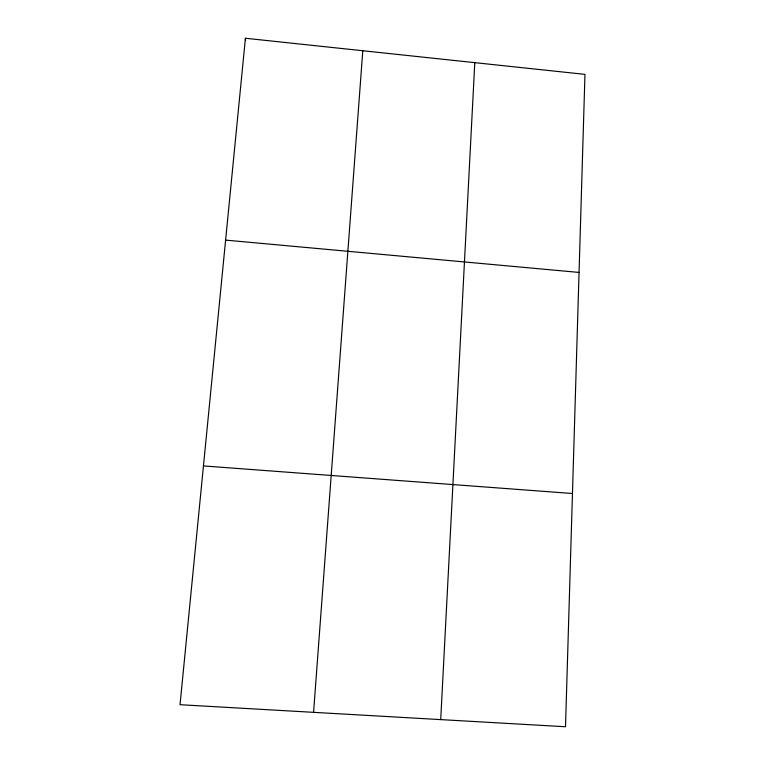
<?xml version="1.0" encoding="UTF-8"?>
<svg xmlns="http://www.w3.org/2000/svg" width="765" height="765" viewBox="0 0 765 765"><rect width="100%" height="100%" fill="white"/><g stroke="black" fill="none" stroke-linecap="round" stroke-linejoin="round"><path stroke-width="1.15" d="M440.716 719.607L474.797 62.654M313.574 712.339L362.792 50.739M245.412 38.25L180.033 704.699L565.507 726.75L584.967 74.368L245.412 38.25L245.555 40.602M203.452 465.923L572.459 493.511M225.608 240.114L579.057 272.426"/></g></svg>
